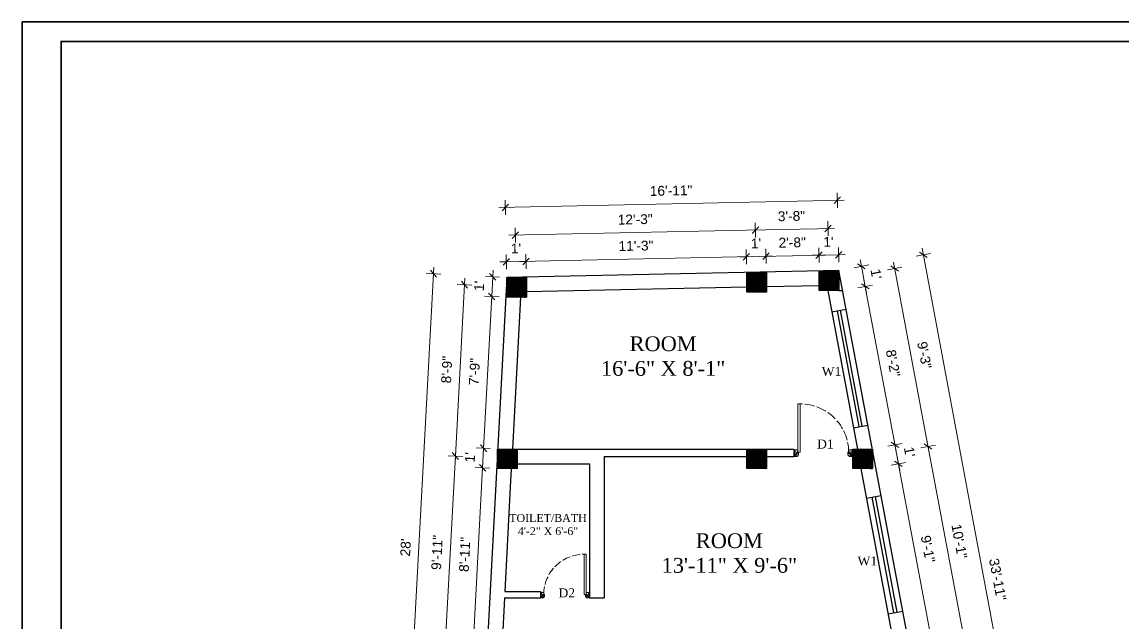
# Model space of a CAD drawing. Header units: inches. Extents: x 45643 to 70559, y -8725 to 1713.
# Drawn here: x 59281 to 59952, y -6393 to -6026 of the extents above; entities that cross this region are included whole.
import ezdxf

# ---------------------------------------------------------------- set-up
doc = ezdxf.new("R2010")
doc.units = ezdxf.units.IN
doc.header["$MEASUREMENT"] = 0
doc.linetypes.add('ACAD_ISO02W100', pattern=[15, 12, -3])
doc.linetypes.add('CONTINUA', pattern=[0])
for name, color, linetype, lineweight in [('A_Title Text', 105, 'Continuous', 60), ('Door-window', 150, 'Continuous', 9), ('ELEVATION', 6, 'Continuous', 30), ('hatch', 30, 'Continuous', 5), ('WALL', 240, 'Continuous', 30)]:
    doc.layers.add(name, color=color, linetype=linetype, lineweight=lineweight)
doc.layers.add('Normal Wall', color=7, linetype='Continuous', lineweight=35, true_color=0xffaf89)
doc.styles.add('Arial', font='arial.ttf')
doc.styles.get("Standard").update_dxf_attribs({"font": 'times.ttf'})
doc.dimstyles.new('Sudeep', dxfattribs={"dimtxt": 6, "dimasz": 4, "dimexe": 4.5, "dimexo": 4.5, "dimgap": 5, "dimtad": 1, "dimdec": 0, "dimlunit": 4, "dimtxsty": 'Arial', "dimblk": 'OBLIQUE', "dimcen": 250, "dimdle": 4, "dimclrd": 86, "dimclre": 5, "dimclrt": 1, "dimadec": 0, "dimazin": 0, "dimtfac": 1, "dimtdec": 0, "dimtix": 1, "dimtmove": 1, "dimatfit": 3, "dimldrblk": 'OBLIQUE', "dimfxl": 4.5, "dimfxlon": 1, "dimfrac": 2, "dimlwd": 15, "dimlwe": 13, "dimarcsym": 0})

# ---------------------------------------------------------------- blocks, each defined once
blk = doc.blocks.new("D 3'")
at = {"layer": 'Door-window', "linetype": 'Continuous', "ltscale": 0.25}
for p, q in [((3749.64, -16740.96), (3749.64, -16711.46)), ((3751.14, -16711.46), (3749.64, -16711.46)), ((3751.14, -16740.96), (3751.14, -16711.46)), ((3747.14, -16743.51), (3747.14, -16739.51)), ((3747.14, -16739.51), (3749.64, -16739.51)), ((3747.14, -16743.51), (3749.14, -16743.51)), ((3749.14, -16743.51), (3750.14, -16742.51)), ((3749.64, -16740.96), (3751.14, -16740.96)), ((3750.14, -16742.51), (3750.14, -16740.96)), ((3780.14, -16742.51), (3780.14, -16740.96)), ((3780.64, -16740.96), (3780.14, -16740.96)), ((3781.14, -16743.51), (3780.14, -16742.51)), ((3783.14, -16739.51), (3780.64, -16739.51)), ((3780.64, -16739.51), (3780.64, -16740.96)), ((3783.14, -16743.51), (3781.14, -16743.51)), ((3783.14, -16743.51), (3783.14, -16739.51))]:
    blk.add_line(p, q, dxfattribs=at)
at = {"layer": 'Door-window', "linetype": 'ACAD_ISO02W100', "ltscale": 0.5}
blk.add_arc((3751.14, -16740.96), 29.5, 0, 90, dxfattribs=at)
at = {"layer": 'hatch', "color": 8}
for p, q in [((3747.14, -16743.51), (3748.23, -16739.5)), ((3747.14, -16743.51), (3749.64, -16740.37)), ((3747.14, -16743.51), (3750.14, -16741.17)), ((3783.14, -16743.51), (3780.14, -16741.17)), ((3783.14, -16743.51), (3780.64, -16740.37)), ((3783.14, -16743.51), (3782.06, -16739.5))]:
    blk.add_line(p, q, dxfattribs=at)
for centre, radius, start, end in [((3747.4, -16743.58), 2.93, 20.98719, 95.08251), ((3747.43, -16743.63), 1.42, 5.13722, 101.48636), ((3782.88, -16743.58), 2.93, 84.91749, 159.01281), ((3782.86, -16743.63), 1.42, 78.51364, 174.86278)]:
    blk.add_arc(centre, radius, start, end, dxfattribs=at)
blk = doc.blocks.new('_Oblique')
at = {"color": 0, "linetype": 'ByBlock', "lineweight": -2}
blk.add_line((-0.5, -0.5), (0.5, 0.5), dxfattribs=at)
blk = doc.blocks.new('*D1244')
at = {"layer": 'A_Title Text', "color": 5, "lineweight": 13, "transparency": 16777216}
for p, q in [((59576.4, -6177.4), (59576.21, -6168.4)), ((59588.4, -6177.14), (59588.21, -6168.14))]:
    blk.add_line(p, q, dxfattribs=at)
at = {"layer": 'A_Title Text', "color": 86, "lineweight": 15, "transparency": 16777216}
for p, q in [((59576.31, -6172.9), (59572.31, -6172.98)), ((59576.31, -6172.9), (59588.3, -6172.64)), ((59588.3, -6172.64), (59592.3, -6172.56))]:
    blk.add_line(p, q, dxfattribs=at)
at = {"layer": 'Defpoints', "color": 0, "transparency": 16777216}
for p in [(59588.3, -6172.64), (59576.51, -6182.54), (59588.51, -6182.29)]:
    blk.add_point(p, dxfattribs=at)
at = {"layer": 'A_Title Text', "color": 86, "lineweight": 15, "transparency": 16777216, "xscale": 4, "yscale": 4, "zscale": 4}
for p, rotation in [((59576.31, -6172.9), 1.219298693828224), ((59588.3, -6172.64), 181.2192986938283)]:
    blk.add_blockref('_Oblique', p, dxfattribs=dict(at, rotation=rotation))
at = {"layer": 'A_Title Text', "color": 1, "transparency": 16777216, "insert": (59582.13, -6164.76), "char_height": 6, "attachment_point": 5, "rotation": 1.2193, "style": 'Arial'}
blk.add_mtext("1'", dxfattribs=at)
blk = doc.blocks.new('*D1245')
at = {"layer": 'A_Title Text', "color": 86, "lineweight": 15, "transparency": 16777216}
blk.add_line((59584.3, -6172.73), (59726.82, -6169.69), dxfattribs=at)
at = {"layer": 'A_Title Text', "color": 5, "lineweight": 13, "transparency": 16777216}
for p, q in [((59588.4, -6177.14), (59588.21, -6168.14)), ((59722.92, -6174.28), (59722.73, -6165.28))]:
    blk.add_line(p, q, dxfattribs=at)
at = {"layer": 'Defpoints', "color": 0, "transparency": 16777216}
for p in [(59722.82, -6169.78), (59588.51, -6182.29), (59723.03, -6179.43)]:
    blk.add_point(p, dxfattribs=at)
at = {"layer": 'A_Title Text', "color": 86, "lineweight": 15, "transparency": 16777216, "xscale": 4, "yscale": 4, "zscale": 4}
for p, rotation in [((59722.82, -6169.78), 1.219298693830114), ((59588.3, -6172.64), 181.2192986938301)]:
    blk.add_blockref('_Oblique', p, dxfattribs=dict(at, rotation=rotation))
at = {"layer": 'A_Title Text', "color": 1, "transparency": 16777216, "insert": (59655.39, -6163.15), "char_height": 6, "attachment_point": 5, "rotation": 1.2193, "style": 'Arial'}
blk.add_mtext('11\'-3"', dxfattribs=at)
blk = doc.blocks.new('*D1246')
at = {"layer": 'A_Title Text', "color": 86, "lineweight": 15, "transparency": 16777216}
for p, q in [((59722.82, -6169.78), (59718.82, -6169.86)), ((59722.82, -6169.78), (59734.82, -6169.52)), ((59734.82, -6169.52), (59738.82, -6169.44))]:
    blk.add_line(p, q, dxfattribs=at)
at = {"layer": 'A_Title Text', "color": 5, "lineweight": 13, "transparency": 16777216}
for p, q in [((59722.92, -6174.28), (59722.73, -6165.28)), ((59734.92, -6174.02), (59734.73, -6165.02))]:
    blk.add_line(p, q, dxfattribs=at)
at = {"layer": 'Defpoints', "color": 0, "transparency": 16777216}
for p in [(59734.82, -6169.52), (59723.03, -6179.43), (59735.03, -6179.17)]:
    blk.add_point(p, dxfattribs=at)
at = {"layer": 'A_Title Text', "color": 86, "lineweight": 15, "transparency": 16777216, "xscale": 4, "yscale": 4, "zscale": 4}
for p, rotation in [((59722.82, -6169.78), 1.219298693830142), ((59734.82, -6169.52), 181.2192986938301)]:
    blk.add_blockref('_Oblique', p, dxfattribs=dict(at, rotation=rotation))
at = {"layer": 'A_Title Text', "color": 1, "transparency": 16777216, "insert": (59728.65, -6161.64), "char_height": 6, "attachment_point": 5, "rotation": 1.2193, "style": 'Arial'}
blk.add_mtext("1'", dxfattribs=at)
blk = doc.blocks.new('*D1247')
at = {"layer": 'A_Title Text', "color": 86, "lineweight": 15, "transparency": 16777216}
blk.add_line((59730.82, -6169.61), (59771.09, -6168.75), dxfattribs=at)
at = {"layer": 'A_Title Text', "color": 5, "lineweight": 13, "transparency": 16777216}
for p, q in [((59734.92, -6174.02), (59734.73, -6165.02)), ((59767.19, -6173.34), (59766.99, -6164.34))]:
    blk.add_line(p, q, dxfattribs=at)
at = {"layer": 'Defpoints', "color": 0, "transparency": 16777216}
for p in [(59767.09, -6168.84), (59735.03, -6179.17), (59767.3, -6178.48)]:
    blk.add_point(p, dxfattribs=at)
at = {"layer": 'A_Title Text', "color": 86, "lineweight": 15, "transparency": 16777216, "xscale": 4, "yscale": 4, "zscale": 4}
for p, rotation in [((59734.82, -6169.52), 181.2192986938301), ((59767.09, -6168.84), 1.219298693830114)]:
    blk.add_blockref('_Oblique', p, dxfattribs=dict(at, rotation=rotation))
at = {"layer": 'A_Title Text', "color": 1, "transparency": 16777216, "insert": (59750.78, -6161.12), "char_height": 6, "attachment_point": 5, "rotation": 1.2193, "style": 'Arial'}
blk.add_mtext('2\'-8"', dxfattribs=at)
blk = doc.blocks.new('*D1248')
at = {"layer": 'A_Title Text', "color": 86, "lineweight": 15, "transparency": 16777216}
for p, q in [((59767.09, -6168.84), (59763.09, -6168.92)), ((59767.09, -6168.84), (59779.09, -6168.58)), ((59779.09, -6168.58), (59783.09, -6168.5))]:
    blk.add_line(p, q, dxfattribs=at)
at = {"layer": 'A_Title Text', "color": 5, "lineweight": 13, "transparency": 16777216}
for p, q in [((59767.19, -6173.34), (59766.99, -6164.34)), ((59779.19, -6173.08), (59778.99, -6164.08))]:
    blk.add_line(p, q, dxfattribs=at)
at = {"layer": 'Defpoints', "color": 0, "transparency": 16777216}
for p in [(59779.09, -6168.58), (59767.3, -6178.48), (59779.3, -6178.23)]:
    blk.add_point(p, dxfattribs=at)
at = {"layer": 'A_Title Text', "color": 86, "lineweight": 15, "transparency": 16777216, "xscale": 4, "yscale": 4, "zscale": 4}
for p, rotation in [((59767.09, -6168.84), 1.219298693830142), ((59779.09, -6168.58), 181.2192986938301)]:
    blk.add_blockref('_Oblique', p, dxfattribs=dict(at, rotation=rotation))
at = {"layer": 'A_Title Text', "color": 1, "transparency": 16777216, "insert": (59772.92, -6160.7), "char_height": 6, "attachment_point": 5, "rotation": 1.2193, "style": 'Arial'}
blk.add_mtext("1'", dxfattribs=at)
blk = doc.blocks.new('*D1249')
at = {"layer": 'A_Title Text', "color": 5, "lineweight": 13, "transparency": 16777216}
for p, q in [((59728.44, -6158.01), (59728.25, -6149.01)), ((59581.93, -6161.13), (59581.74, -6152.13))]:
    blk.add_line(p, q, dxfattribs=at)
at = {"layer": 'A_Title Text', "color": 86, "lineweight": 15, "transparency": 16777216}
blk.add_line((59577.83, -6156.71), (59732.35, -6153.42), dxfattribs=at)
at = {"layer": 'Defpoints', "color": 0, "transparency": 16777216}
for p in [(59728.35, -6153.51), (59582.51, -6188.54), (59729.03, -6185.42)]:
    blk.add_point(p, dxfattribs=at)
at = {"layer": 'A_Title Text', "color": 86, "lineweight": 15, "transparency": 16777216, "xscale": 4, "yscale": 4, "zscale": 4}
for p, rotation in [((59581.83, -6156.63), 181.2201277268299), ((59728.35, -6153.51), 1.220127726829866)]:
    blk.add_blockref('_Oblique', p, dxfattribs=dict(at, rotation=rotation))
at = {"layer": 'A_Title Text', "color": 1, "transparency": 16777216, "insert": (59654.92, -6147), "char_height": 6, "attachment_point": 5, "rotation": 1.22013, "style": 'Arial'}
blk.add_mtext('12\'-3"', dxfattribs=at)
blk = doc.blocks.new('*D1250')
at = {"layer": 'A_Title Text', "color": 5, "lineweight": 13, "transparency": 16777216}
for p, q in [((59728.44, -6158.01), (59728.25, -6149.01)), ((59772.71, -6157.06), (59772.52, -6148.07))]:
    blk.add_line(p, q, dxfattribs=at)
at = {"layer": 'A_Title Text', "color": 86, "lineweight": 15, "transparency": 16777216}
blk.add_line((59724.35, -6153.59), (59776.61, -6152.48), dxfattribs=at)
at = {"layer": 'Defpoints', "color": 0, "transparency": 16777216}
for p in [(59772.62, -6152.57), (59729.03, -6185.42), (59773.3, -6184.48)]:
    blk.add_point(p, dxfattribs=at)
at = {"layer": 'A_Title Text', "color": 86, "lineweight": 15, "transparency": 16777216, "xscale": 4, "yscale": 4, "zscale": 4}
for p, rotation in [((59728.35, -6153.51), 181.2201277268383), ((59772.62, -6152.57), 1.220127726838364)]:
    blk.add_blockref('_Oblique', p, dxfattribs=dict(at, rotation=rotation))
at = {"layer": 'A_Title Text', "color": 1, "transparency": 16777216, "insert": (59750.31, -6144.97), "char_height": 6, "attachment_point": 5, "rotation": 1.22013, "style": 'Arial'}
blk.add_mtext('3\'-8"', dxfattribs=at)
blk = doc.blocks.new('*D1239')
at = {"layer": 'A_Title Text', "color": 86, "lineweight": 15, "transparency": 16777216}
blk.add_line((59571.6, -6139.72), (59782.38, -6135.24), dxfattribs=at)
at = {"layer": 'A_Title Text', "color": 5, "lineweight": 13, "transparency": 16777216}
for p, q in [((59575.7, -6144.14), (59575.5, -6135.14)), ((59778.48, -6139.82), (59778.29, -6130.82))]:
    blk.add_line(p, q, dxfattribs=at)
at = {"layer": 'Defpoints', "color": 0, "transparency": 16777216}
for p in [(59778.38, -6135.32), (59576.51, -6182.54), (59779.3, -6178.23)]:
    blk.add_point(p, dxfattribs=at)
at = {"layer": 'A_Title Text', "color": 86, "lineweight": 15, "transparency": 16777216, "xscale": 4, "yscale": 4, "zscale": 4}
for p, rotation in [((59778.38, -6135.32), 1.21929869335167), ((59575.6, -6139.64), 181.2192986933516)]:
    blk.add_blockref('_Oblique', p, dxfattribs=dict(at, rotation=rotation))
at = {"layer": 'A_Title Text', "color": 1, "transparency": 16777216, "insert": (59676.82, -6129.42), "char_height": 6, "attachment_point": 5, "rotation": 1.2193, "style": 'Arial'}
blk.add_mtext('16\'-11"', dxfattribs=at)
blk = doc.blocks.new('*D1240')
at = {"layer": 'A_Title Text', "color": 86, "lineweight": 15, "transparency": 16777216}
blk.add_line((59532, -6176.17), (59513.71, -6519.6), dxfattribs=at)
at = {"layer": 'A_Title Text', "color": 5, "lineweight": 13, "transparency": 16777216}
for p, q in [((59536.28, -6180.4), (59527.29, -6179.92)), ((59518.41, -6515.84), (59509.43, -6515.36))]:
    blk.add_line(p, q, dxfattribs=at)
at = {"layer": 'Defpoints', "color": 0, "transparency": 16777216}
for p in [(59576.51, -6182.54), (59513.92, -6515.6), (59558.65, -6517.98)]:
    blk.add_point(p, dxfattribs=at)
at = {"layer": 'A_Title Text', "color": 86, "lineweight": 15, "transparency": 16777216, "xscale": 4, "yscale": 4, "zscale": 4}
for p, rotation in [((59531.79, -6180.16), 86.95153107106873), ((59513.92, -6515.6), 266.9515310710688)]:
    blk.add_blockref('_Oblique', p, dxfattribs=dict(at, rotation=rotation))
at = {"layer": 'A_Title Text', "color": 1, "transparency": 16777216, "insert": (59514.8, -6347.45), "char_height": 6, "attachment_point": 5, "rotation": 86.95153, "style": 'Arial'}
blk.add_mtext("28'", dxfattribs=at)
blk = doc.blocks.new('*D1243')
at = {"layer": 'A_Title Text', "color": 5, "lineweight": 13, "transparency": 16777216}
for p, q in [((59826.41, -6169.42), (59835.26, -6167.76)), ((59901.17, -6569.17), (59910.02, -6567.52))]:
    blk.add_line(p, q, dxfattribs=at)
at = {"layer": 'A_Title Text', "color": 86, "lineweight": 15, "transparency": 16777216}
blk.add_line((59906.33, -6572.28), (59830.1, -6164.66), dxfattribs=at)
at = {"layer": 'Defpoints', "color": 0, "transparency": 16777216}
for p in [(59830.83, -6168.59), (59779.29, -6178.23), (59854.05, -6577.98)]:
    blk.add_point(p, dxfattribs=at)
at = {"layer": 'A_Title Text', "color": 86, "lineweight": 15, "transparency": 16777216, "xscale": 4, "yscale": 4, "zscale": 4}
for p, rotation in [((59830.83, -6168.59), 100.5933034571062), ((59905.6, -6568.34), 280.5933034571062)]:
    blk.add_blockref('_Oblique', p, dxfattribs=dict(at, rotation=rotation))
at = {"layer": 'A_Title Text', "color": 1, "transparency": 16777216, "insert": (59876.14, -6366.98), "char_height": 6, "attachment_point": 5, "rotation": 280.5933, "style": 'Arial'}
blk.add_mtext('33\'-11"', dxfattribs=at)
blk = doc.blocks.new('*D1219')
at = {"layer": 'A_Title Text', "color": 86, "lineweight": 15, "transparency": 16777216}
blk.add_line((59555.87, -6409.52), (59561.98, -6294.81), dxfattribs=at)
at = {"layer": 'A_Title Text', "color": 5, "lineweight": 13, "transparency": 16777216}
for p, q in [((59566.26, -6299.04), (59557.27, -6298.56)), ((59560.12, -6405.74), (59551.59, -6405.29))]:
    blk.add_line(p, q, dxfattribs=at)
at = {"layer": 'Defpoints', "color": 0, "transparency": 16777216}
for p in [(59561.77, -6298.8), (59570.94, -6299.29), (59564.61, -6405.98)]:
    blk.add_point(p, dxfattribs=at)
at = {"layer": 'A_Title Text', "color": 86, "lineweight": 15, "transparency": 16777216, "xscale": 4, "yscale": 4, "zscale": 4}
for p, rotation in [((59561.77, -6298.8), 86.95153107111456), ((59556.08, -6405.53), 266.9515310711146)]:
    blk.add_blockref('_Oblique', p, dxfattribs=dict(at, rotation=rotation))
at = {"layer": 'A_Title Text', "color": 1, "transparency": 16777216, "insert": (59550.87, -6351.74), "char_height": 6, "attachment_point": 5, "rotation": 86.95153, "style": 'Arial'}
blk.add_mtext('8\'-11"', dxfattribs=at)
blk = doc.blocks.new('*D1220')
at = {"layer": 'A_Title Text', "color": 5, "lineweight": 13, "transparency": 16777216}
for p, q in [((59572.02, -6182.31), (59563.49, -6181.85)), ((59571.84, -6194.3), (59562.85, -6193.82))]:
    blk.add_line(p, q, dxfattribs=at)
at = {"layer": 'A_Title Text', "color": 86, "lineweight": 15, "transparency": 16777216}
for p, q in [((59567.35, -6194.06), (59567.98, -6182.09)), ((59567.98, -6182.09), (59568.2, -6178.1)), ((59567.35, -6194.06), (59567.13, -6198.05))]:
    blk.add_line(p, q, dxfattribs=at)
at = {"layer": 'Defpoints', "color": 0, "transparency": 16777216}
for p in [(59567.98, -6182.09), (59576.51, -6182.54), (59576.51, -6194.54)]:
    blk.add_point(p, dxfattribs=at)
at = {"layer": 'A_Title Text', "color": 86, "lineweight": 15, "transparency": 16777216, "xscale": 4, "yscale": 4, "zscale": 4}
for p, rotation in [((59567.98, -6182.09), 266.9515310711146), ((59567.35, -6194.06), 86.95153107111452)]:
    blk.add_blockref('_Oblique', p, dxfattribs=dict(at, rotation=rotation))
at = {"layer": 'A_Title Text', "color": 1, "transparency": 16777216, "insert": (59559.66, -6187.65), "char_height": 6, "attachment_point": 5, "rotation": 86.95153, "style": 'Arial'}
blk.add_mtext("1'", dxfattribs=at)
blk = doc.blocks.new('*D1222')
at = {"layer": 'A_Title Text', "color": 86, "lineweight": 15, "transparency": 16777216}
blk.add_line((59544.97, -6295.6), (59550.97, -6182.86), dxfattribs=at)
at = {"layer": 'A_Title Text', "color": 5, "lineweight": 13, "transparency": 16777216}
for p, q in [((59555.25, -6187.09), (59546.27, -6186.61)), ((59549.68, -6291.84), (59540.69, -6291.36))]:
    blk.add_line(p, q, dxfattribs=at)
at = {"layer": 'Defpoints', "color": 0, "transparency": 16777216}
for p in [(59550.76, -6186.85), (59582.51, -6188.54), (59576.94, -6293.29)]:
    blk.add_point(p, dxfattribs=at)
at = {"layer": 'A_Title Text', "color": 86, "lineweight": 15, "transparency": 16777216, "xscale": 4, "yscale": 4, "zscale": 4}
for p, rotation in [((59550.76, -6186.85), 86.95153107111456), ((59545.18, -6291.6), 266.9515310711146)]:
    blk.add_blockref('_Oblique', p, dxfattribs=dict(at, rotation=rotation))
at = {"layer": 'A_Title Text', "color": 1, "transparency": 16777216, "insert": (59539.92, -6238.8), "char_height": 6, "attachment_point": 5, "rotation": 86.95153, "style": 'Arial'}
blk.add_mtext('8\'-9"', dxfattribs=at)
blk = doc.blocks.new('*D1226')
at = {"layer": 'A_Title Text', "color": 5, "lineweight": 13, "transparency": 16777216}
for p, q in [((59788.58, -6176.49), (59797.43, -6174.83)), ((59790.88, -6188.74), (59799.73, -6187.08))]:
    blk.add_line(p, q, dxfattribs=at)
at = {"layer": 'A_Title Text', "color": 86, "lineweight": 15, "transparency": 16777216}
for p, q in [((59793.01, -6175.66), (59792.27, -6171.73)), ((59793.01, -6175.66), (59795.3, -6187.91)), ((59795.3, -6187.91), (59796.04, -6191.84))]:
    blk.add_line(p, q, dxfattribs=at)
at = {"layer": 'Defpoints', "color": 0, "transparency": 16777216}
for p in [(59779.29, -6178.23), (59781.59, -6190.48), (59795.3, -6187.91)]:
    blk.add_point(p, dxfattribs=at)
at = {"layer": 'A_Title Text', "color": 86, "lineweight": 15, "transparency": 16777216, "xscale": 4, "yscale": 4, "zscale": 4}
for p, rotation in [((59793.01, -6175.66), 280.6171471810034), ((59795.3, -6187.91), 100.6171471810034)]:
    blk.add_blockref('_Oblique', p, dxfattribs=dict(at, rotation=rotation))
at = {"layer": 'A_Title Text', "color": 1, "transparency": 16777216, "insert": (59802.03, -6180.31), "char_height": 6, "attachment_point": 5, "rotation": 280.61715, "style": 'Arial'}
blk.add_mtext("1'", dxfattribs=at)
blk = doc.blocks.new('*D1227')
at = {"layer": 'A_Title Text', "color": 5, "lineweight": 13, "transparency": 16777216}
for p, q in [((59790.88, -6188.74), (59799.73, -6187.08)), ((59809.03, -6285.54), (59817.87, -6283.88))]:
    blk.add_line(p, q, dxfattribs=at)
at = {"layer": 'A_Title Text', "color": 86, "lineweight": 15, "transparency": 16777216}
blk.add_line((59794.57, -6183.98), (59814.19, -6288.64), dxfattribs=at)
at = {"layer": 'Defpoints', "color": 0, "transparency": 16777216}
for p in [(59781.59, -6190.48), (59799.69, -6287.29), (59813.45, -6284.71)]:
    blk.add_point(p, dxfattribs=at)
at = {"layer": 'A_Title Text', "color": 86, "lineweight": 15, "transparency": 16777216, "xscale": 4, "yscale": 4, "zscale": 4}
for p, rotation in [((59795.3, -6187.91), 100.6171471810464), ((59813.45, -6284.71), 280.6171471810463)]:
    blk.add_blockref('_Oblique', p, dxfattribs=dict(at, rotation=rotation))
at = {"layer": 'A_Title Text', "color": 1, "transparency": 16777216, "insert": (59812.3, -6234.83), "char_height": 6, "attachment_point": 5, "rotation": 280.61715, "style": 'Arial'}
blk.add_mtext('8\'-2"', dxfattribs=at)
blk = doc.blocks.new('*D1228')
at = {"layer": 'A_Title Text', "color": 5, "lineweight": 13, "transparency": 16777216}
for p, q in [((59809.03, -6285.54), (59817.87, -6283.88)), ((59811.2, -6297.13), (59820.05, -6295.48))]:
    blk.add_line(p, q, dxfattribs=at)
at = {"layer": 'A_Title Text', "color": 86, "lineweight": 15, "transparency": 16777216}
for p, q in [((59813.45, -6284.71), (59812.71, -6280.78)), ((59813.45, -6284.71), (59815.62, -6296.31)), ((59815.62, -6296.31), (59816.36, -6300.24))]:
    blk.add_line(p, q, dxfattribs=at)
at = {"layer": 'Defpoints', "color": 0, "transparency": 16777216}
for p in [(59799.69, -6287.29), (59815.62, -6296.31), (59799.69, -6299.29)]:
    blk.add_point(p, dxfattribs=at)
at = {"layer": 'A_Title Text', "color": 86, "lineweight": 15, "transparency": 16777216, "xscale": 4, "yscale": 4, "zscale": 4}
for p, rotation in [((59813.45, -6284.71), 280.6171471810463), ((59815.62, -6296.31), 100.6171471810464)]:
    blk.add_blockref('_Oblique', p, dxfattribs=dict(at, rotation=rotation))
at = {"layer": 'A_Title Text', "color": 1, "transparency": 16777216, "insert": (59822.41, -6289.03), "char_height": 6, "attachment_point": 5, "rotation": 280.61715, "style": 'Arial'}
blk.add_mtext("1'", dxfattribs=at)
blk = doc.blocks.new('*D1229')
at = {"layer": 'A_Title Text', "color": 5, "lineweight": 13, "transparency": 16777216}
for p, q in [((59811.2, -6297.13), (59820.05, -6295.48)), ((59831.27, -6404.22), (59840.12, -6402.57))]:
    blk.add_line(p, q, dxfattribs=at)
at = {"layer": 'A_Title Text', "color": 86, "lineweight": 15, "transparency": 16777216}
blk.add_line((59814.89, -6292.37), (59836.43, -6407.33), dxfattribs=at)
at = {"layer": 'Defpoints', "color": 0, "transparency": 16777216}
for p in [(59799.69, -6299.29), (59835.7, -6403.4), (59821.89, -6405.98)]:
    blk.add_point(p, dxfattribs=at)
at = {"layer": 'A_Title Text', "color": 86, "lineweight": 15, "transparency": 16777216, "xscale": 4, "yscale": 4, "zscale": 4}
for p, rotation in [((59815.62, -6296.31), 100.6171471810464), ((59835.7, -6403.4), 280.6171471810463)]:
    blk.add_blockref('_Oblique', p, dxfattribs=dict(at, rotation=rotation))
at = {"layer": 'A_Title Text', "color": 1, "transparency": 16777216, "insert": (59833.59, -6348.36), "char_height": 6, "attachment_point": 5, "rotation": 280.61715, "style": 'Arial'}
blk.add_mtext('9\'-1"', dxfattribs=at)
blk = doc.blocks.new('*D1233')
at = {"layer": 'A_Title Text', "color": 5, "lineweight": 13, "transparency": 16777216}
for p, q in [((59808.88, -6177.81), (59817.73, -6176.15)), ((59829.28, -6286.62), (59838.13, -6284.96))]:
    blk.add_line(p, q, dxfattribs=at)
at = {"layer": 'A_Title Text', "color": 86, "lineweight": 15, "transparency": 16777216}
blk.add_line((59812.57, -6173.05), (59834.44, -6289.72), dxfattribs=at)
at = {"layer": 'Defpoints', "color": 0, "transparency": 16777216}
for p in [(59773.3, -6184.48), (59833.7, -6285.79), (59793.69, -6293.29)]:
    blk.add_point(p, dxfattribs=at)
at = {"layer": 'A_Title Text', "color": 86, "lineweight": 15, "transparency": 16777216, "xscale": 4, "yscale": 4, "zscale": 4}
for p, rotation in [((59813.31, -6176.98), 100.6168058212112), ((59833.7, -6285.79), 280.6168058212112)]:
    blk.add_blockref('_Oblique', p, dxfattribs=dict(at, rotation=rotation))
at = {"layer": 'A_Title Text', "color": 1, "transparency": 16777216, "insert": (59831.43, -6229.9), "char_height": 6, "attachment_point": 5, "rotation": 280.61681, "style": 'Arial'}
blk.add_mtext('9\'-3"', dxfattribs=at)
blk = doc.blocks.new('*D1234')
at = {"layer": 'A_Title Text', "color": 86, "lineweight": 15, "transparency": 16777216}
blk.add_line((59832.98, -6281.86), (59856.68, -6408.41), dxfattribs=at)
at = {"layer": 'A_Title Text', "color": 5, "lineweight": 13, "transparency": 16777216}
for p, q in [((59829.29, -6286.62), (59838.14, -6284.97)), ((59851.52, -6405.31), (59860.37, -6403.65))]:
    blk.add_line(p, q, dxfattribs=at)
at = {"layer": 'Defpoints', "color": 0, "transparency": 16777216}
for p in [(59793.69, -6293.29), (59855.94, -6404.48), (59815.89, -6411.98)]:
    blk.add_point(p, dxfattribs=at)
at = {"layer": 'A_Title Text', "color": 86, "lineweight": 15, "transparency": 16777216, "xscale": 4, "yscale": 4, "zscale": 4}
for p, rotation in [((59833.71, -6285.8), 100.6084701988503), ((59855.94, -6404.48), 280.6084701988503)]:
    blk.add_blockref('_Oblique', p, dxfattribs=dict(at, rotation=rotation))
at = {"layer": 'A_Title Text', "color": 1, "transparency": 16777216, "insert": (59852.75, -6343.65), "char_height": 6, "attachment_point": 5, "rotation": 280.60847, "style": 'Arial'}
blk.add_mtext('10\'-1"', dxfattribs=at)
blk = doc.blocks.new('*D1236')
at = {"layer": 'A_Title Text', "color": 86, "lineweight": 15, "transparency": 16777216}
for p, q in [((59562.41, -6286.84), (59562.62, -6282.84)), ((59561.77, -6298.8), (59562.41, -6286.84)), ((59561.77, -6298.8), (59561.56, -6302.8))]:
    blk.add_line(p, q, dxfattribs=at)
at = {"layer": 'A_Title Text', "color": 5, "lineweight": 13, "transparency": 16777216}
for p, q in [((59566.44, -6287.05), (59557.91, -6286.6)), ((59566.26, -6299.04), (59557.27, -6298.56))]:
    blk.add_line(p, q, dxfattribs=at)
at = {"layer": 'Defpoints', "color": 0, "transparency": 16777216}
for p in [(59562.41, -6286.84), (59570.94, -6287.29), (59570.94, -6299.29)]:
    blk.add_point(p, dxfattribs=at)
at = {"layer": 'A_Title Text', "color": 86, "lineweight": 15, "transparency": 16777216, "xscale": 4, "yscale": 4, "zscale": 4}
for p, rotation in [((59562.41, -6286.84), 266.9515310711146), ((59561.77, -6298.8), 86.95153107111452)]:
    blk.add_blockref('_Oblique', p, dxfattribs=dict(at, rotation=rotation))
at = {"layer": 'A_Title Text', "color": 1, "transparency": 16777216, "insert": (59554.09, -6292.39), "char_height": 6, "attachment_point": 5, "rotation": 86.95153, "style": 'Arial'}
blk.add_mtext("1'", dxfattribs=at)
blk = doc.blocks.new('*D1237')
at = {"layer": 'A_Title Text', "color": 86, "lineweight": 15, "transparency": 16777216}
blk.add_line((59562.19, -6290.83), (59567.56, -6190.06), dxfattribs=at)
at = {"layer": 'A_Title Text', "color": 5, "lineweight": 13, "transparency": 16777216}
for p, q in [((59571.84, -6194.3), (59562.85, -6193.82)), ((59566.44, -6287.05), (59557.91, -6286.6))]:
    blk.add_line(p, q, dxfattribs=at)
at = {"layer": 'Defpoints', "color": 0, "transparency": 16777216}
for p in [(59567.35, -6194.06), (59576.51, -6194.54), (59570.94, -6287.29)]:
    blk.add_point(p, dxfattribs=at)
at = {"layer": 'A_Title Text', "color": 86, "lineweight": 15, "transparency": 16777216, "xscale": 4, "yscale": 4, "zscale": 4}
for p, rotation in [((59567.35, -6194.06), 86.95153107111456), ((59562.41, -6286.84), 266.9515310711146)]:
    blk.add_blockref('_Oblique', p, dxfattribs=dict(at, rotation=rotation))
at = {"layer": 'A_Title Text', "color": 1, "transparency": 16777216, "insert": (59556.82, -6240.02), "char_height": 6, "attachment_point": 5, "rotation": 86.95153, "style": 'Arial'}
blk.add_mtext('7\'-9"', dxfattribs=at)
blk = doc.blocks.new('*D1238')
at = {"layer": 'A_Title Text', "color": 86, "lineweight": 15, "transparency": 16777216}
blk.add_line((59545.4, -6287.61), (59538.65, -6414.29), dxfattribs=at)
at = {"layer": 'A_Title Text', "color": 5, "lineweight": 13, "transparency": 16777216}
for p, q in [((59549.68, -6291.84), (59540.69, -6291.36)), ((59543.36, -6410.53), (59534.37, -6410.05))]:
    blk.add_line(p, q, dxfattribs=at)
at = {"layer": 'Defpoints', "color": 0, "transparency": 16777216}
for p in [(59576.94, -6293.29), (59538.86, -6410.29), (59570.61, -6411.98)]:
    blk.add_point(p, dxfattribs=at)
at = {"layer": 'A_Title Text', "color": 86, "lineweight": 15, "transparency": 16777216, "xscale": 4, "yscale": 4, "zscale": 4}
for p, rotation in [((59545.18, -6291.6), 86.95153107111452), ((59538.86, -6410.29), 266.9515310711146)]:
    blk.add_blockref('_Oblique', p, dxfattribs=dict(at, rotation=rotation))
at = {"layer": 'A_Title Text', "color": 1, "transparency": 16777216, "insert": (59533.97, -6350.52), "char_height": 6, "attachment_point": 5, "rotation": 86.95153, "style": 'Arial'}
blk.add_mtext('9\'-11"', dxfattribs=at)

msp = doc.modelspace()

# ---------------------------------------------------------------- hatches: boundary and pattern name
at = {"layer": 'ELEVATION'}
h = msp.add_hatch(dxfattribs=at)
h.set_pattern_fill('ANSI31', color=256)
h.set_pattern_definition([(45, (32568.1885, 10108.02264), (-0.08838834765, 0.08838834765), [])])
h.paths.add_polyline_path([(59588.514, -6182.545), (59576.514, -6182.545), (59576.514, -6194.545), (59588.514, -6194.545)])
h = msp.add_hatch(dxfattribs=at)
h.set_pattern_fill('ANSI31', color=256)
h.set_pattern_definition([(45, (32714.70287, 10111.14317), (-0.08838834765, 0.08838834765), [])])
h.paths.add_polyline_path([(59735.028, -6179.424), (59723.028, -6179.424), (59723.028, -6191.424), (59735.028, -6191.424)])
h = msp.add_hatch(dxfattribs=at)
h.set_pattern_fill('ANSI31', color=256)
h.set_pattern_definition([(45, (32758.97057, 10112.08369), (-0.08838834765, 0.08838834765), [])])
h.paths.add_polyline_path([(59779.296, -6178.484), (59767.296, -6178.484), (59767.296, -6190.484), (59779.296, -6190.484)])
h = msp.add_hatch(dxfattribs=at)
h.set_pattern_fill('ANSI31', color=256)
h.set_pattern_definition([(45, (32562.61008, 10003.27556), (-0.08838834765, 0.08838834765), [])])
h.paths.add_polyline_path([(59582.935, -6287.292), (59570.935, -6287.292), (59570.935, -6299.292), (59582.935, -6299.292)])
h = msp.add_hatch(dxfattribs=at)
h.set_pattern_fill('ANSI31', color=256)
h.set_pattern_definition([(45, (32714.76917, 10003.27556), (-0.08838834765, 0.08838834765), [])])
h.paths.add_polyline_path([(59735.094, -6287.292), (59723.094, -6287.292), (59723.094, -6299.292), (59735.094, -6299.292)])
h = msp.add_hatch(dxfattribs=at)
h.set_pattern_fill('ANSI31', color=256)
h.set_pattern_definition([(45, (32779.3665, 10003.27556), (-0.08838834765, 0.08838834765), [])])
h.paths.add_polyline_path([(59799.692, -6287.292), (59787.692, -6287.292), (59787.692, -6299.292), (59799.692, -6299.292)])

# ---------------------------------------------------------------- linework, layer by layer
for p, q in [((59576.514, -6182.545), (59558.649, -6517.984)), ((59779.296, -6178.229), (59576.514, -6182.545)), ((59588.514, -6182.545), (59588.508, -6182.289)), ((59735.028, -6179.424), (59735.028, -6179.171)), ((59845.078, -6529.984), (59779.296, -6178.229)), ((59779.296, -6178.484), (59779.296, -6178.229)), ((59723.028, -6188.426), (59588.514, -6191.292)), ((59767.296, -6187.486), (59735.028, -6188.171)), ((59772.431, -6190.484), (59790.535, -6287.292)), ((59779.296, -6190.484), (59781.587, -6190.484)), ((59584.887, -6194.545), (59579.948, -6287.292)), ((59774.866, -6203.501), (59783.712, -6201.847)), ((59791.541, -6273.631), (59778.306, -6202.858)), ((59793.507, -6273.263), (59780.272, -6202.49)), ((59788.101, -6274.274), (59796.948, -6272.62)), ((59570.935, -6290.292), (59570.935, -6299.292)), ((59579.948, -6287.292), (59751.692, -6287.292)), ((59723.094, -6290.292), (59723.094, -6299.292)), ((59751.692, -6287.292), (59751.692, -6291.792)), ((59787.692, -6290.292), (59787.692, -6299.292)), ((59579.469, -6296.292), (59578.911, -6306.764)), ((59579.469, -6296.292), (59627.041, -6296.292)), ((59627.041, -6296.292), (59627.041, -6378.292)), ((59636.041, -6291.792), (59751.692, -6291.792)), ((59636.041, -6291.792), (59636.041, -6378.292)), ((59812.732, -6405.984), (59792.78, -6299.292)), ((59578.911, -6306.764), (59575.315, -6374.292)), ((59796.138, -6317.251), (59804.985, -6315.597)), ((59812.814, -6387.381), (59799.579, -6316.608)), ((59814.78, -6387.014), (59801.545, -6316.24)), ((59575.102, -6378.292), (59573.627, -6405.984)), ((59575.102, -6378.292), (59597.041, -6378.292)), ((59575.315, -6374.292), (59597.041, -6374.292)), ((59597.041, -6374.292), (59597.041, -6378.292)), ((59627.041, -6378.292), (59636.041, -6378.292)), ((59809.374, -6388.025), (59818.22, -6386.37))]:
    msp.add_line(p, q, dxfattribs=at)
for points in [[(59576.514, -6182.545), (59588.514, -6182.545), (59588.514, -6194.545), (59576.514, -6194.545)], [(59723.028, -6179.424), (59735.028, -6179.424), (59735.028, -6191.424), (59723.028, -6191.424)], [(59767.296, -6178.484), (59779.296, -6178.484), (59779.296, -6190.484), (59767.296, -6190.484)], [(59570.935, -6287.292), (59582.935, -6287.292), (59582.935, -6299.292), (59570.935, -6299.292)], [(59723.094, -6287.292), (59735.094, -6287.292), (59735.094, -6299.292), (59723.094, -6299.292)], [(59787.692, -6287.292), (59799.692, -6287.292), (59799.692, -6299.292), (59787.692, -6299.292)]]:
    msp.add_lwpolyline(points, close=True, dxfattribs=at)
at = {"layer": 'Normal Wall'}
for points in [[(59280.635, -6026.352), (60338.64, -6026.352), (60338.64, -6776.88), (59280.635, -6776.88)], [(59280.635, -6026.352), (60338.64, -6026.352), (60338.64, -6776.88), (59280.635, -6776.88)], [(60326.733, -6038.259), (59304.449, -6038.259), (59304.449, -6764.973), (60326.733, -6764.973)], [(60326.733, -6038.259), (59304.449, -6038.259), (59304.449, -6764.973), (60326.733, -6764.973)]]:
    msp.add_lwpolyline(points, close=True, dxfattribs=at)

# ---------------------------------------------------------------- block references
at = {"layer": 'WALL', "linetype": 'CONTINUA', "rotation": 359.9999992662883}
msp.add_blockref("D 3'", (56004.549, 10451.716), dxfattribs=at)
at = {"layer": 'WALL', "xscale": -0.8333333330483583, "yscale": 0.8333333330483583, "zscale": 0.8333333330483583}
msp.add_blockref("D 3'", (62749.66, 7574.631), dxfattribs=at)

# ---------------------------------------------------------------- texts
for s, insert, char_height, width, attachment_point in [('{\\fTimes New Roman|b0|i0|c0|p18;ROOM\\P16\'-6" X 8\'-1"}', (59671.986, -6218.453), 9.02995, 83.27614, 2), ('{\\fTimes New Roman|b0|i0|c0|p18;W1}', (59768.773, -6237.115), 5.48695, 54.20129, 1), ('{\\fTimes New Roman|b0|i0|c0|p18;D1}', (59765.929, -6281.503), 5.48695, 54.20129, 1), ('TOILET/BATH\\P4\'-2" X 6\'-6"', (59601.697, -6327.028), 4.8175, 44.42805, 2), ('ROOM\\P13\'-11" X 9\'-6"', (59712.415, -6338.794), 9.02995, 83.27614, 2), ('{\\fTimes New Roman|b0|i0|c0|p18;W1}', (59790.632, -6352.974), 5.48695, 54.20129, 1), ('{\\fTimes New Roman|b0|i0|c0|p18;D2}', (59608.094, -6377.959), 5.48695, 54.20129, 7)]:
    msp.add_mtext(s, dxfattribs=dict(insert=insert, char_height=char_height, width=width, attachment_point=attachment_point))

# ---------------------------------------------------------------- dimensions: what is measured, and where the dimension line sits
at = {"layer": 'A_Title Text'}
for p1, p2, distance, picture, middle in [((59576.514, -6182.545), (59779.296, -6178.229), 42.918, '*D1239', (59676.82, -6129.417)), ((59582.514, -6188.545), (59729.028, -6185.424), 31.923, '*D1249', (59654.919, -6147.005)), ((59576.514, -6182.545), (59588.508, -6182.289), 9.65, '*D1244', (59582.135, -6164.759)), ((59854.054, -6577.984), (59779.29, -6178.229), -52.436, '*D1243', (59876.143, -6366.984)), ((59576.514, -6182.545), (59558.649, -6517.984), -44.792, '*D1240', (59514.801, -6347.454)), ((59773.296, -6184.484), (59793.692, -6293.292), 40.709, '*D1233', (59831.433, -6229.901))]:
    dim = msp.add_aligned_dim(p1=p1, p2=p2, distance=distance, dimstyle='Sudeep', dxfattribs=at)
    dim.commit()
    dim.dimension.update_dxf_attribs({"geometry": picture, "text_midpoint": middle})
for base, p1, p2, angle, picture, middle in [((59772.616, -6152.565), (59729.028, -6185.424), (59773.296, -6184.484), 181.220128, '*D1250', (59750.31, -6144.973)), ((59779.09, -6168.581), (59767.296, -6178.484), (59779.296, -6178.229), 181.219299, '*D1248', (59772.92, -6160.698)), ((59722.823, -6169.779), (59588.508, -6182.289), (59723.028, -6179.426), 181.219299, '*D1245', (59655.391, -6163.146)), ((59734.823, -6169.523), (59723.028, -6179.426), (59735.028, -6179.171), 181.219299, '*D1246', (59728.652, -6161.64)), ((59767.09, -6168.836), (59735.028, -6179.171), (59767.296, -6178.484), 181.219299, '*D1247', (59750.785, -6161.118)), ((59550.761, -6186.854), (59576.935, -6293.292), (59582.514, -6188.545), 266.951531, '*D1222', (59539.92, -6238.798)), ((59567.984, -6182.09), (59576.514, -6194.545), (59576.514, -6182.545), 266.951531, '*D1220', (59559.665, -6187.647)), ((59567.347, -6194.056), (59570.935, -6287.292), (59576.514, -6194.545), 266.951531, '*D1237', (59556.824, -6240.018)), ((59813.449, -6284.713), (59781.587, -6190.484), (59799.692, -6287.292), 100.617147, '*D1227', (59812.302, -6234.827)), ((59562.406, -6286.837), (59570.935, -6299.292), (59570.935, -6287.292), 266.951531, '*D1236', (59554.086, -6292.394)), ((59855.943, -6404.482), (59793.692, -6293.292), (59815.888, -6411.984), 100.60847, '*D1234', (59852.753, -6343.655)), ((59815.622, -6296.305), (59799.692, -6287.292), (59799.692, -6299.292), 100.617147, '*D1228', (59822.411, -6289.033)), ((59538.861, -6410.293), (59576.935, -6293.292), (59570.614, -6411.984), 266.951531, '*D1238', (59533.97, -6350.518)), ((59561.768, -6298.804), (59564.614, -6405.984), (59570.935, -6299.292), 266.951531, '*D1219', (59550.875, -6351.738)), ((59835.697, -6403.396), (59799.692, -6299.292), (59821.888, -6405.984), 100.617147, '*D1229', (59833.585, -6348.365))]:
    dim = msp.add_linear_dim(base=base, p1=p1, p2=p2, angle=angle, dimstyle='Sudeep', dxfattribs=at)
    dim.commit()
    dim.dimension.update_dxf_attribs({"geometry": picture, "text_midpoint": middle})
dim = msp.add_aligned_dim(p1=(59779.29, -6178.229), p2=(59781.587, -6190.484), distance=13.955, dimstyle='Sudeep', override={"dimtoh": 0}, dxfattribs=at)
dim.commit()
dim.dimension.update_dxf_attribs({"geometry": '*D1226', "text_midpoint": (59802.03, -6180.309)})

doc.saveas('drawing.dxf')
